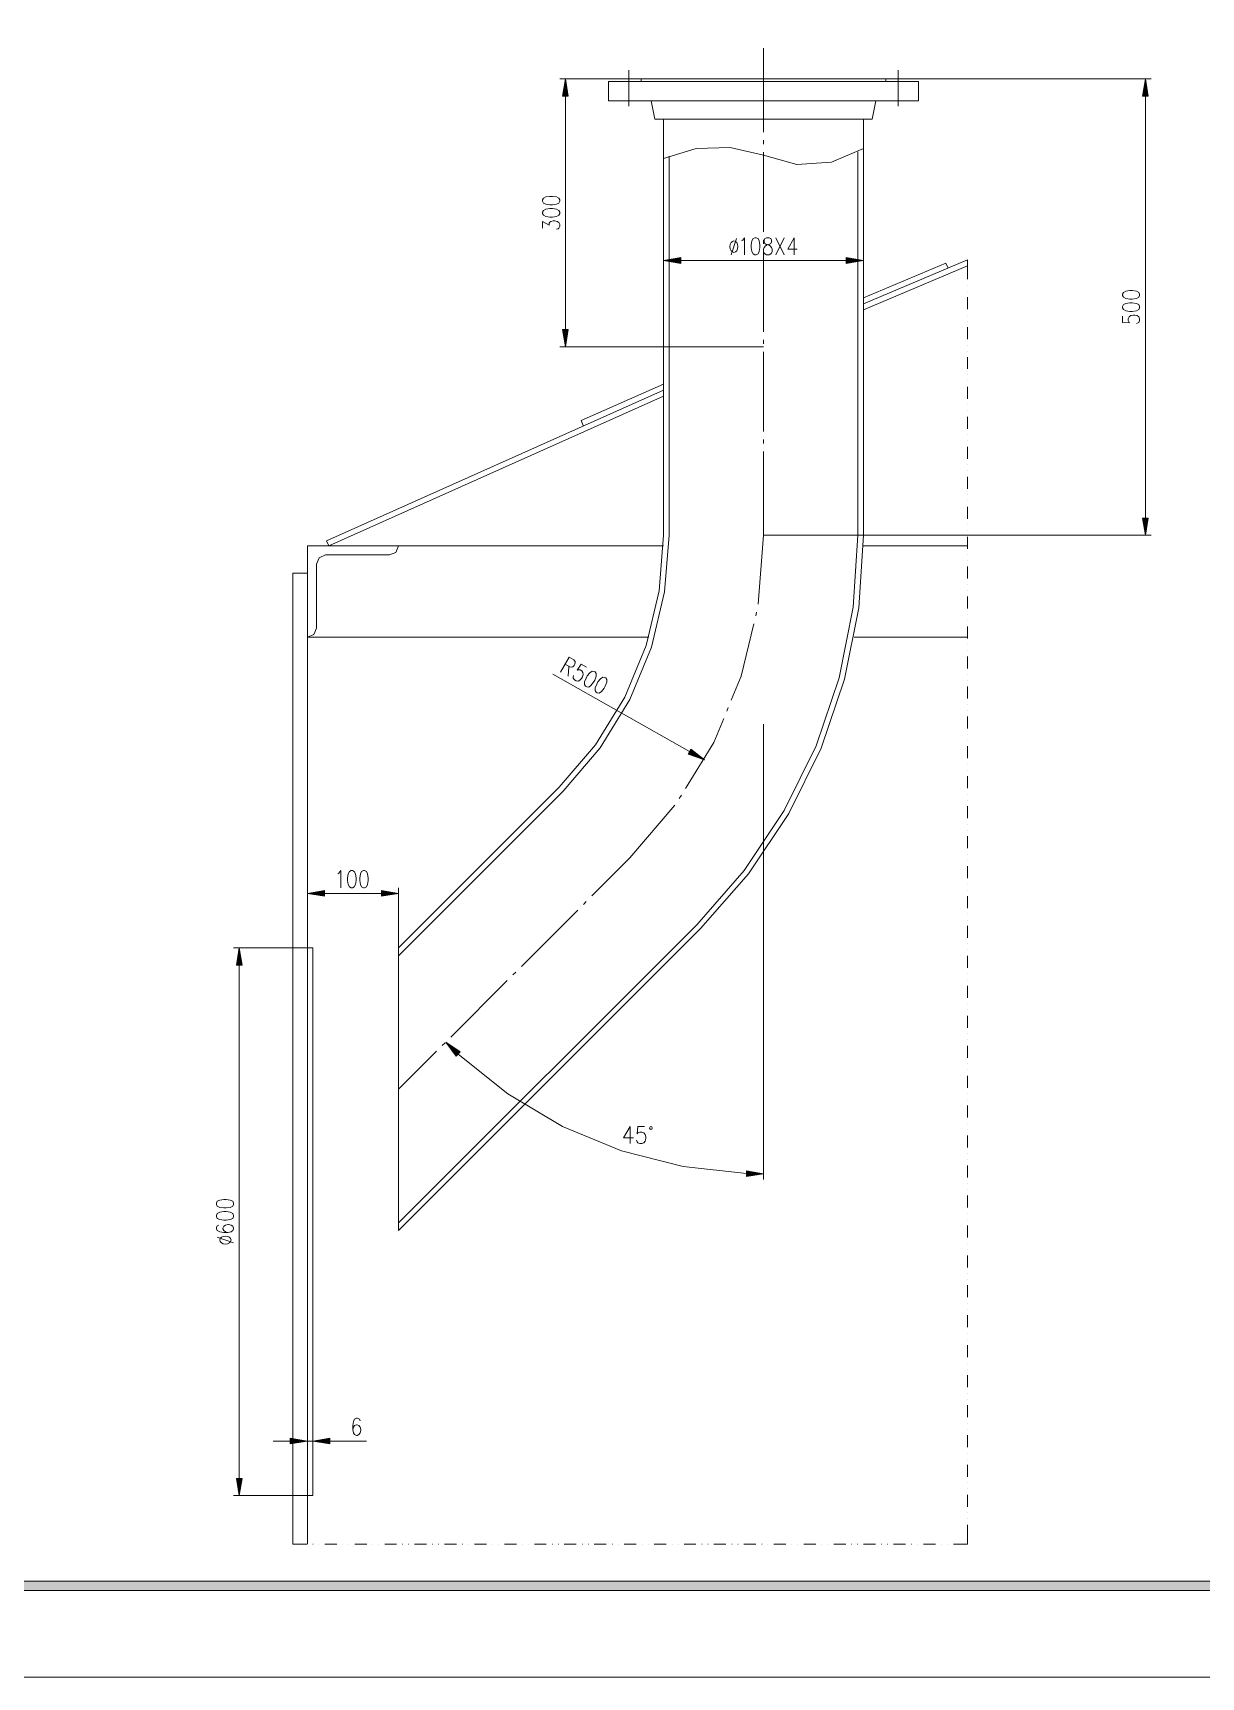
# Model space of a CAD drawing. Header units: millimetres. Extents: x 0 to 829, y 0 to 586.
# Drawn here: x 463.5 to 589.8, y 0 to 177.6 of the extents above; entities that cross this region are included whole.
import ezdxf

# ---------------------------------------------------------------- set-up
doc = ezdxf.new("R2010")
doc.units = ezdxf.units.MM

msp = doc.modelspace()

# ---------------------------------------------------------------- hatches: boundary and pattern name
h = msp.add_hatch(color=0)
h.dxf.hatch_style = 2
h.paths.add_polyline_path([(520.749389, 170.807944), (521.056306, 172.6565), (521.363222, 170.807944)])
h = msp.add_hatch(color=0)
h.dxf.hatch_style = 2
h.paths.add_polyline_path([(583.420361, 170.807944), (583.730806, 172.6565), (584.037722, 170.807944)])
h = msp.add_hatch(color=0)
h.dxf.hatch_style = 2
h.paths.add_polyline_path([(533.516417, 153.348972), (531.667861, 153.038528), (533.516417, 152.731611)])
h = msp.add_hatch(color=0)
h.dxf.hatch_style = 2
h.paths.add_polyline_path([(551.412833, 153.348972), (553.261389, 153.038528), (551.412833, 152.731611)])
h = msp.add_hatch(color=0)
h.dxf.hatch_style = 2
h.paths.add_polyline_path([(520.749389, 145.570222), (521.056306, 143.721667), (521.363222, 145.570222)])
h = msp.add_hatch(color=0)
h.dxf.hatch_style = 2
h.paths.add_polyline_path([(583.420361, 125.207889), (583.730806, 123.359333), (584.037722, 125.207889)])
h = msp.add_hatch(color=0)
h.dxf.hatch_style = 2
h.paths.add_polyline_path([(534.613556, 100.255917), (536.070528, 99.077639), (534.306639, 99.719694)])
h = msp.add_hatch(color=0)
h.dxf.hatch_style = 2
h.paths.add_polyline_path([(495.017778, 84.963), (493.169222, 84.656083), (495.017778, 84.349167)])
h = msp.add_hatch(color=0)
h.dxf.hatch_style = 2
h.paths.add_polyline_path([(501.177278, 84.963), (503.029361, 84.656083), (501.177278, 84.349167)])
h = msp.add_hatch(color=0)
h.dxf.hatch_style = 2
h.paths.add_polyline_path([(485.496306, 76.923194), (485.803222, 78.77175), (486.113667, 76.923194)])
h = msp.add_hatch(color=0)
h.dxf.hatch_style = 2
h.paths.add_polyline_path([(509.234722, 67.091278), (508.116417, 68.594111), (509.665111, 67.535778)])
h = msp.add_hatch(color=0)
h.dxf.hatch_style = 2
h.paths.add_polyline_path([(540.621361, 54.712306), (542.462861, 54.366583), (540.610778, 54.094944)])
h = msp.add_hatch(color=0)
h.dxf.hatch_style = 2
h.paths.add_polyline_path([(491.320667, 25.81275), (493.169222, 25.502306), (491.320667, 25.195389)])
h = msp.add_hatch(color=0)
h.dxf.hatch_style = 2
h.paths.add_polyline_path([(495.606917, 25.81275), (493.758361, 25.502306), (495.606917, 25.195389)])
h = msp.add_hatch(color=0)
h.dxf.hatch_style = 2
h.paths.add_polyline_path([(485.496306, 21.466528), (485.803222, 19.617972), (486.113667, 21.466528)])
h = msp.add_hatch(color=0)
h.dxf.hatch_style = 2
h.paths.add_polyline_path([(24.154694, 9.36625), (25.142472, 10.3505), (818.80075, 10.3505), (819.788528, 9.36625)])

# ---------------------------------------------------------------- linework, layer by layer
at = {"color": 0, "lineweight": 0}
for points in [[(0, 0), (0, 585.632278), (829.154778, 585.632278), (829.154778, 0)], [(520.749389, 170.807944), (521.056306, 172.6565), (521.363222, 170.807944)], [(583.420361, 170.807944), (583.730806, 172.6565), (584.037722, 170.807944)], [(518.590389, 159.444972), (518.678583, 159.243889), (518.943167, 159.113361), (519.384139, 159.046333), (519.648722, 159.046333), (520.089694, 159.113361), (520.35075, 159.243889), (520.438944, 159.444972), (520.438944, 159.5755), (520.35075, 159.773056), (520.089694, 159.907111), (519.648722, 159.970611), (519.384139, 159.970611), (518.943167, 159.907111), (518.678583, 159.773056), (518.590389, 159.5755)], [(518.590389, 158.122056), (518.678583, 157.9245), (518.943167, 157.793972), (519.384139, 157.726944), (519.648722, 157.726944), (520.089694, 157.793972), (520.35075, 157.9245), (520.438944, 158.122056), (520.438944, 158.256111), (520.35075, 158.453667), (520.089694, 158.584194), (519.648722, 158.651222), (519.384139, 158.651222), (518.943167, 158.584194), (518.678583, 158.453667), (518.590389, 158.256111)], [(541.538583, 155.504444), (541.341028, 155.41625), (541.2105, 155.151667), (541.143472, 154.714222), (541.143472, 154.449639), (541.2105, 154.008667), (541.341028, 153.744083), (541.538583, 153.655889), (541.672639, 153.655889), (541.870194, 153.744083), (542.000722, 154.008667), (542.06775, 154.449639), (542.06775, 154.714222), (542.000722, 155.151667), (541.870194, 155.41625), (541.672639, 155.504444)], [(542.794472, 155.504444), (542.596917, 155.41625), (542.529889, 155.239861), (542.529889, 155.063472), (542.596917, 154.887083), (542.727444, 154.802417), (542.992028, 154.714222), (543.189583, 154.626028), (543.323639, 154.449639), (543.387139, 154.27325), (543.387139, 154.008667), (543.323639, 153.832278), (543.256611, 153.744083), (543.059056, 153.655889), (542.794472, 153.655889), (542.596917, 153.744083), (542.529889, 153.832278), (542.462861, 154.008667), (542.462861, 154.27325), (542.529889, 154.449639), (542.663944, 154.626028), (542.8615, 154.714222), (543.126083, 154.802417), (543.256611, 154.887083), (543.323639, 155.063472), (543.323639, 155.239861), (543.256611, 155.41625), (543.059056, 155.504444)], [(533.516417, 153.348972), (531.667861, 153.038528), (533.516417, 152.731611)], [(551.412833, 153.348972), (553.261389, 153.038528), (551.412833, 152.731611)], [(581.264889, 149.263806), (581.353083, 149.062722), (581.617667, 148.932194), (582.058639, 148.865167), (582.319694, 148.865167), (582.760667, 148.932194), (583.02525, 149.062722), (583.113444, 149.263806), (583.113444, 149.394333), (583.02525, 149.591889), (582.760667, 149.725944), (582.319694, 149.789444), (582.058639, 149.789444), (581.617667, 149.725944), (581.353083, 149.591889), (581.264889, 149.394333)], [(581.264889, 147.940889), (581.353083, 147.743333), (581.617667, 147.612806), (582.058639, 147.545778), (582.319694, 147.545778), (582.760667, 147.612806), (583.02525, 147.743333), (583.113444, 147.940889), (583.113444, 148.074944), (583.02525, 148.2725), (582.760667, 148.403028), (582.319694, 148.470056), (582.058639, 148.470056), (581.617667, 148.403028), (581.353083, 148.2725), (581.264889, 148.074944)], [(520.749389, 145.570222), (521.056306, 143.721667), (521.363222, 145.570222)], [(583.420361, 125.207889), (583.730806, 123.359333), (584.037722, 125.207889)], [(524.150167, 108.655556), (523.934972, 108.676722), (523.688028, 108.510917), (523.416389, 108.161667), (523.285861, 107.932361), (523.127111, 107.516083), (523.109472, 107.223278), (523.24, 107.046889), (523.352889, 106.983389), (523.571611, 106.962222), (523.815028, 107.128028), (524.090194, 107.477278), (524.220722, 107.706583), (524.379472, 108.122861), (524.393583, 108.415667), (524.266583, 108.592056)], [(525.300222, 108.006444), (525.085028, 108.027611), (524.838083, 107.861806), (524.562917, 107.512556), (524.432389, 107.28325), (524.273639, 106.866972), (524.259528, 106.570639), (524.390056, 106.397778), (524.502944, 106.33075), (524.718139, 106.309583), (524.965083, 106.475389), (525.236722, 106.828167), (525.36725, 107.057472), (525.529528, 107.470222), (525.543639, 107.766556), (525.413111, 107.939417)], [(534.613556, 100.255917), (536.070528, 99.077639), (534.306639, 99.719694)], [(497.899972, 87.122), (497.702417, 87.033806), (497.568361, 86.769222), (497.504861, 86.32825), (497.504861, 86.063667), (497.568361, 85.622694), (497.702417, 85.361639), (497.899972, 85.273444), (498.0305, 85.273444), (498.231583, 85.361639), (498.362111, 85.622694), (498.429139, 86.063667), (498.429139, 86.32825), (498.362111, 86.769222), (498.231583, 87.033806), (498.0305, 87.122)], [(499.219361, 87.122), (499.021806, 87.033806), (498.891278, 86.769222), (498.82425, 86.32825), (498.82425, 86.063667), (498.891278, 85.622694), (499.021806, 85.361639), (499.219361, 85.273444), (499.353417, 85.273444), (499.550972, 85.361639), (499.6815, 85.622694), (499.748528, 86.063667), (499.748528, 86.32825), (499.6815, 86.769222), (499.550972, 87.033806), (499.353417, 87.122)], [(495.017778, 84.963), (493.169222, 84.656083), (495.017778, 84.349167)], [(501.177278, 84.963), (503.029361, 84.656083), (501.177278, 84.349167)], [(485.496306, 76.923194), (485.803222, 78.77175), (486.113667, 76.923194)], [(509.234722, 67.091278), (508.116417, 68.594111), (509.665111, 67.535778)], [(530.440194, 59.319583), (530.401389, 59.443056), (530.299083, 59.495972), (530.200306, 59.443056), (530.157972, 59.319583), (530.200306, 59.196111), (530.299083, 59.143194), (530.401389, 59.196111)], [(540.621361, 54.712306), (542.462861, 54.366583), (540.610778, 54.094944)], [(483.340833, 51.075167), (483.429028, 50.877611), (483.690083, 50.747083), (484.131056, 50.680056), (484.395639, 50.680056), (484.836611, 50.747083), (485.101194, 50.877611), (485.189389, 51.075167), (485.189389, 51.209222), (485.101194, 51.406778), (484.836611, 51.537306), (484.395639, 51.604333), (484.131056, 51.604333), (483.690083, 51.537306), (483.429028, 51.406778), (483.340833, 51.209222)], [(483.340833, 49.755778), (483.429028, 49.558222), (483.690083, 49.424167), (484.131056, 49.360667), (484.395639, 49.360667), (484.836611, 49.424167), (485.101194, 49.558222), (485.189389, 49.755778), (485.189389, 49.886306), (485.101194, 50.087389), (484.836611, 50.217917), (484.395639, 50.284944), (484.131056, 50.284944), (483.690083, 50.217917), (483.429028, 50.087389), (483.340833, 49.886306)], [(491.320667, 25.81275), (493.169222, 25.502306), (491.320667, 25.195389)], [(495.606917, 25.81275), (493.758361, 25.502306), (495.606917, 25.195389)], [(485.496306, 21.466528), (485.803222, 19.617972), (486.113667, 21.466528)], [(24.154694, 9.36625), (25.142472, 10.3505), (818.80075, 10.3505), (819.788528, 9.36625)]]:
    msp.add_lwpolyline(points, close=True, dxfattribs=at)
for points in [[(542.462861, 175.962028), (542.462861, 166.913278)], [(542.462861, 172.6565), (520.438944, 172.6565)], [(525.702389, 172.360167), (525.702389, 170.289361)], [(525.702389, 172.360167), (559.223333, 172.360167)], [(527.921361, 173.609), (527.921361, 169.70375)], [(529.251333, 172.6565), (529.251333, 172.360167)], [(529.251333, 172.6565), (555.674389, 172.6565)], [(555.674389, 172.6565), (584.344639, 172.6565)], [(555.674389, 172.6565), (555.674389, 172.360167)], [(557.007889, 173.609), (557.007889, 169.70375)], [(559.223333, 172.360167), (559.223333, 170.289361)], [(521.056306, 170.807944), (521.056306, 145.570222)], [(583.730806, 170.807944), (583.730806, 125.207889)], [(525.702389, 170.289361), (559.223333, 170.289361)], [(530.337889, 170.289361), (530.715361, 168.317333)], [(554.591361, 170.289361), (554.213889, 168.317333)], [(530.715361, 168.317333), (554.213889, 168.317333)], [(531.667861, 168.317333), (531.667861, 123.359333)], [(553.261389, 168.317333), (553.261389, 123.359333)], [(542.462861, 164.415611), (538.875111, 165.244639), (535.195639, 165.121167), (531.667861, 164.055778)], [(542.462861, 166.0525), (542.462861, 165.618583)], [(532.260528, 164.30625), (532.260528, 123.359333)], [(542.462861, 164.415611), (546.075306, 163.403139), (549.81475, 163.650083), (553.261389, 165.124694)], [(542.462861, 164.757806), (542.462861, 156.128861)], [(552.668722, 164.768389), (552.668722, 123.359333)], [(518.590389, 156.538083), (518.590389, 157.264806), (519.295944, 156.869694), (519.295944, 157.06725), (519.384139, 157.197778), (519.472333, 157.264806), (519.736917, 157.331833), (519.913306, 157.331833), (520.174361, 157.264806), (520.35075, 157.134278), (520.438944, 156.933194), (520.438944, 156.735639), (520.35075, 156.538083), (520.262556, 156.471056), (520.089694, 156.407556)], [(539.5595, 155.41625), (538.963306, 153.655889)], [(540.088667, 155.151667), (540.219194, 155.239861), (540.41675, 155.504444), (540.41675, 153.655889)], [(542.462861, 155.268083), (542.462861, 154.837694)], [(543.785778, 153.655889), (544.710056, 155.504444)], [(543.785778, 155.504444), (544.710056, 153.655889)], [(545.764861, 155.504444), (545.105167, 154.27325), (546.096472, 154.27325)], [(545.764861, 155.504444), (545.764861, 153.655889)], [(531.667861, 139.682361), (531.667861, 153.655889)], [(533.516417, 153.038528), (551.412833, 153.038528)], [(542.462861, 153.973389), (542.462861, 145.347972)], [(553.261389, 148.988639), (553.261389, 153.655889)], [(564.504417, 153.094972), (553.261389, 148.346583)], [(564.504417, 153.094972), (564.504417, 151.024167)], [(562.183139, 152.759833), (553.261389, 148.988639)], [(564.504417, 152.452917), (553.261389, 147.701)], [(562.183139, 152.759833), (562.412444, 152.216556)], [(564.504417, 150.375056), (564.522056, 150.375056)], [(564.504417, 149.729472), (564.522056, 149.729472)], [(564.504417, 149.080361), (564.504417, 147.789194)], [(564.504417, 147.140083), (564.522056, 147.140083)], [(564.504417, 146.4945), (564.522056, 146.4945)], [(564.504417, 145.845389), (564.504417, 144.554222)], [(581.264889, 147.016611), (581.264889, 146.356917), (582.058639, 146.289889), (581.970444, 146.356917), (581.88225, 146.554472), (581.88225, 146.752028), (581.970444, 146.953111), (582.146833, 147.083639), (582.407889, 147.150667), (582.584278, 147.150667), (582.848861, 147.083639), (583.02525, 146.953111), (583.113444, 146.752028), (583.113444, 146.554472), (583.02525, 146.356917), (582.937056, 146.289889), (582.760667, 146.226389)], [(542.462861, 144.483667), (542.462861, 144.053278)], [(564.504417, 143.905111), (564.522056, 143.905111)], [(542.462861, 143.721667), (520.438944, 143.721667)], [(542.462861, 143.188972), (542.462861, 134.563556)], [(564.504417, 143.259528), (564.522056, 143.259528)], [(564.504417, 142.610417), (564.504417, 141.31925)], [(564.504417, 140.670139), (564.522056, 140.670139)], [(531.667861, 139.036778), (495.243556, 122.749028)], [(531.667861, 139.682361), (522.746111, 135.759472)], [(564.504417, 140.024556), (564.522056, 140.024556)], [(564.504417, 139.375444), (564.504417, 138.084278)], [(531.667861, 138.391194), (495.486972, 122.209278)], [(564.504417, 137.435167), (564.522056, 137.435167)], [(564.504417, 136.789583), (564.522056, 136.789583)], [(522.746111, 135.759472), (522.986, 135.219722)], [(564.504417, 136.140472), (564.504417, 134.845778)], [(542.462861, 133.69925), (542.462861, 133.268861)], [(564.504417, 134.200194), (564.522056, 134.200194)], [(564.504417, 133.554611), (564.522056, 133.554611)], [(542.462861, 132.408083), (542.462861, 123.359333)], [(564.504417, 132.9055), (564.504417, 131.610806)], [(564.504417, 130.965222), (564.522056, 130.965222)], [(564.504417, 130.319639), (564.522056, 130.319639)], [(564.504417, 129.670528), (564.504417, 128.375833)], [(564.504417, 127.73025), (564.522056, 127.73025)], [(564.504417, 127.084667), (564.522056, 127.084667)], [(564.504417, 126.435556), (564.504417, 125.140861)], [(564.504417, 124.495278), (564.522056, 124.495278)], [(495.486972, 122.209278), (495.243556, 122.749028)], [(520.393083, 96.135472), (524.315972, 100.728639), (527.473333, 105.882722), (529.784028, 111.463667), (531.195139, 117.337417), (531.667861, 123.359333)], [(520.809361, 95.719194), (524.79575, 100.382917), (527.998972, 105.611083), (530.344944, 111.280222), (531.777222, 117.245694), (532.260528, 123.359333)], [(535.2415, 81.287056), (540.374417, 87.139639), (544.695944, 93.609583), (548.139056, 100.591056), (550.64025, 107.960583), (552.160722, 115.594694), (552.668722, 123.359333)], [(535.661306, 80.86725), (540.843611, 86.779806), (545.207472, 93.31325), (548.685861, 100.365278), (551.21175, 107.805361), (552.746333, 115.517083), (553.261389, 123.359333)], [(541.87725, 115.905139), (542.462861, 123.359333)], [(542.462861, 123.359333), (584.344639, 123.359333)], [(564.504417, 123.849694), (564.522056, 123.849694)], [(564.504417, 123.200583), (564.504417, 121.905889)], [(493.169222, 122.209278), (493.169222, 14.375694)], [(493.169222, 122.209278), (531.650222, 122.209278)], [(495.14125, 121.225028), (494.44275, 120.93575), (494.153472, 120.23725)], [(495.14125, 121.225028), (502.041583, 121.225028)], [(502.041583, 121.225028), (502.740083, 121.510778), (503.029361, 122.209278)], [(553.247278, 122.209278), (564.504417, 122.209278)], [(564.504417, 121.260306), (564.522056, 121.260306)], [(491.592306, 119.253), (491.592306, 14.375694)], [(491.592306, 119.253), (493.169222, 119.253)], [(494.153472, 120.23725), (494.153472, 113.336917)], [(564.504417, 120.614722), (564.522056, 120.614722)], [(564.504417, 119.965611), (564.504417, 118.670917)], [(564.504417, 118.025333), (564.522056, 118.025333)], [(564.504417, 117.37975), (564.522056, 117.37975)], [(564.504417, 116.730639), (564.504417, 115.435944)], [(538.984472, 105.551111), (540.049861, 108.126389), (541.415111, 113.802583)], [(541.616194, 114.642194), (541.714972, 115.062)], [(564.504417, 114.790361), (564.522056, 114.790361)], [(564.504417, 114.144778), (564.522056, 114.144778)], [(493.169222, 112.349139), (493.864194, 112.638417), (494.153472, 113.336917)], [(493.169222, 112.349139), (530.059194, 112.349139)], [(552.241861, 112.349139), (564.504417, 112.349139)], [(564.504417, 113.495667), (564.504417, 112.200972)], [(520.537722, 108.574417), (521.447889, 110.183083), (521.966472, 109.893806), (522.097, 109.717417), (522.111111, 109.608056), (522.079361, 109.424611), (521.994694, 109.269389), (521.850056, 109.149444), (521.74775, 109.103583), (521.532556, 109.12475), (521.0175, 109.417556)], [(564.504417, 111.555389), (564.522056, 111.555389)], [(564.504417, 110.909806), (564.522056, 110.909806)], [(564.504417, 110.260694), (564.504417, 108.966)], [(521.419667, 109.191778), (521.342056, 108.119333)], [(523.345833, 109.110639), (522.770806, 109.435194), (522.322778, 108.779028), (522.425083, 108.824889), (522.640278, 108.803722), (522.813139, 108.704944), (522.940139, 108.532083), (522.968361, 108.313361), (522.897806, 108.052306), (522.809611, 107.897083), (522.622639, 107.699528), (522.421556, 107.611333), (522.206361, 107.6325), (522.0335, 107.731278), (521.902972, 107.904139), (521.888861, 108.0135), (521.920611, 108.200472)], [(519.698111, 108.341583), (534.461861, 99.987806)], [(564.504417, 108.320417), (564.522056, 108.320417)], [(564.504417, 107.674833), (564.522056, 107.674833)], [(564.504417, 107.025722), (564.504417, 105.731028)], [(564.504417, 105.085444), (564.522056, 105.085444)], [(534.042056, 96.001417), (537.090056, 100.979111), (538.158972, 103.557917)], [(538.490583, 104.355194), (538.652861, 104.753833)], [(564.504417, 104.439861), (564.522056, 104.439861)], [(564.504417, 103.79075), (564.504417, 102.496056)], [(542.462861, 102.940556), (542.462861, 53.75275)], [(564.504417, 101.850472), (564.522056, 101.850472)], [(564.504417, 101.204889), (564.522056, 101.204889)], [(564.504417, 100.555778), (564.504417, 99.261083)], [(564.504417, 98.6155), (564.522056, 98.6155)], [(564.504417, 97.969917), (564.522056, 97.969917)], [(520.393083, 96.135472), (503.029361, 78.77175)], [(564.504417, 97.320806), (564.504417, 96.026111)], [(520.809361, 95.719194), (503.029361, 77.935667)], [(528.027194, 88.501361), (532.881417, 94.188139)], [(533.364722, 94.90075), (533.5905, 95.267639)], [(564.504417, 95.380528), (564.522056, 95.380528)], [(564.504417, 94.731417), (564.522056, 94.731417)], [(564.504417, 94.085833), (564.504417, 92.791139)], [(564.504417, 92.145556), (564.522056, 92.145556)], [(564.504417, 91.496444), (564.522056, 91.496444)], [(564.504417, 90.850861), (564.504417, 89.556167)], [(564.504417, 88.910583), (564.522056, 88.910583)], [(496.446528, 86.769222), (496.580583, 86.857417), (496.778139, 87.122), (496.778139, 85.273444)], [(528.027194, 88.501361), (523.913806, 84.3915)], [(564.504417, 88.261472), (564.522056, 88.261472)], [(564.504417, 87.615889), (564.504417, 86.321194)], [(493.169222, 78.77175), (493.169222, 85.273444)], [(503.029361, 78.77175), (503.029361, 85.273444)], [(564.504417, 85.675611), (564.522056, 85.675611)], [(495.017778, 84.656083), (501.177278, 84.656083)], [(523.3035, 83.781194), (523.000111, 83.477806)], [(564.504417, 85.0265), (564.522056, 85.0265)], [(564.504417, 84.380917), (564.504417, 83.086222)], [(522.389806, 82.8675), (516.290278, 76.764444)], [(564.504417, 82.440639), (564.522056, 82.440639)], [(564.504417, 81.791528), (564.522056, 81.791528)], [(535.2415, 81.287056), (503.029361, 49.074917)], [(535.661306, 80.86725), (503.029361, 48.235306)], [(564.504417, 81.145944), (564.504417, 79.85125)], [(493.169222, 78.77175), (485.189389, 78.77175)], [(493.758361, 78.77175), (493.169222, 78.77175)], [(493.758361, 78.77175), (493.758361, 19.617972)], [(503.029361, 78.77175), (503.029361, 48.235306)], [(564.504417, 79.205667), (564.522056, 79.205667)], [(564.504417, 78.556556), (564.522056, 78.556556)], [(485.803222, 76.923194), (485.803222, 21.466528)], [(564.504417, 77.910972), (564.504417, 76.616278)], [(514.76275, 75.240444), (508.663222, 69.140917)], [(515.679972, 76.157667), (515.373056, 75.85075)], [(564.504417, 75.970694), (564.522056, 75.970694)], [(564.504417, 75.321583), (564.522056, 75.321583)], [(564.504417, 74.676), (564.504417, 73.381306)], [(564.504417, 72.735722), (564.522056, 72.735722)], [(564.504417, 72.086611), (564.522056, 72.086611)], [(564.504417, 71.441028), (564.504417, 70.146333)], [(564.504417, 69.50075), (564.522056, 69.50075)], [(507.139222, 67.616917), (503.029361, 63.503528)], [(508.052917, 68.530611), (507.749528, 68.227222)], [(564.504417, 68.851639), (564.522056, 68.851639)], [(564.504417, 68.206056), (564.504417, 66.911361)], [(509.449917, 67.313528), (514.819194, 63.002583), (520.742333, 59.495972), (527.102917, 56.860722), (533.773944, 55.153278), (540.614306, 54.401861)], [(564.504417, 66.265778), (564.522056, 66.265778)], [(564.504417, 65.616667), (564.522056, 65.616667)], [(564.504417, 64.971083), (564.504417, 63.676389)], [(564.504417, 63.030806), (564.522056, 63.030806)], [(564.504417, 62.381694), (564.522056, 62.381694)], [(564.504417, 61.736111), (564.504417, 60.441417)], [(528.048361, 59.495972), (527.342806, 58.264778), (528.397611, 58.264778)], [(528.048361, 59.495972), (528.048361, 57.647417)], [(529.597056, 59.495972), (528.8915, 59.495972), (528.820944, 58.70575), (528.8915, 58.790417), (529.103167, 58.878611), (529.314833, 58.878611), (529.5265, 58.790417), (529.667611, 58.617556), (529.738167, 58.352972), (529.738167, 58.176583), (529.667611, 57.912), (529.5265, 57.735611), (529.314833, 57.647417), (529.103167, 57.647417), (528.8915, 57.735611), (528.820944, 57.823806), (528.750389, 58.000194)], [(564.504417, 59.795833), (564.522056, 59.795833)], [(564.504417, 59.146722), (564.522056, 59.146722)], [(564.504417, 58.501139), (564.504417, 57.206444)], [(564.504417, 56.560861), (564.522056, 56.560861)], [(564.504417, 55.91175), (564.522056, 55.91175)], [(564.504417, 55.266167), (564.504417, 53.971472)], [(564.504417, 53.325889), (564.522056, 53.325889)], [(564.504417, 52.676778), (564.522056, 52.676778)], [(564.504417, 52.031194), (564.504417, 50.7365)], [(564.504417, 50.090917), (564.522056, 50.090917)], [(483.601889, 48.8315), (483.429028, 48.764472), (483.340833, 48.566917), (483.340833, 48.436389), (483.429028, 48.238833), (483.690083, 48.104778), (484.131056, 48.03775), (484.572028, 48.03775), (484.924806, 48.104778), (485.101194, 48.238833), (485.189389, 48.436389), (485.189389, 48.499889), (485.101194, 48.700972), (484.924806, 48.8315), (484.660222, 48.898528), (484.572028, 48.898528), (484.307444, 48.8315), (484.131056, 48.700972), (484.042861, 48.499889), (484.042861, 48.436389), (484.131056, 48.238833), (484.307444, 48.104778), (484.572028, 48.03775)], [(564.504417, 49.441806), (564.522056, 49.441806)], [(564.504417, 48.796222), (564.504417, 47.501528)], [(483.429028, 47.512111), (485.189389, 46.915917)], [(564.504417, 46.855944), (564.522056, 46.855944)], [(564.504417, 46.206833), (564.522056, 46.206833)], [(564.504417, 45.56125), (564.504417, 44.266556)], [(564.504417, 43.620972), (564.522056, 43.620972)], [(564.504417, 42.971861), (564.522056, 42.971861)], [(564.504417, 42.326278), (564.504417, 41.031583)], [(564.504417, 40.386), (564.522056, 40.386)], [(564.504417, 39.736889), (564.522056, 39.736889)], [(564.504417, 39.091306), (564.504417, 37.796611)], [(564.504417, 37.151028), (564.522056, 37.151028)], [(564.504417, 36.501917), (564.522056, 36.501917)], [(564.504417, 35.856333), (564.504417, 34.561639)], [(564.504417, 33.916056), (564.522056, 33.916056)], [(564.504417, 33.266944), (564.522056, 33.266944)], [(564.504417, 32.621361), (564.504417, 31.326667)], [(564.504417, 30.681083), (564.522056, 30.681083)], [(564.504417, 30.031972), (564.522056, 30.031972)], [(564.504417, 29.386389), (564.504417, 28.091694)], [(498.866583, 27.703639), (498.799556, 27.880028), (498.602, 27.968222), (498.467944, 27.968222), (498.270389, 27.880028), (498.139861, 27.615444), (498.072833, 27.174472), (498.072833, 26.737028), (498.139861, 26.38425), (498.270389, 26.207861), (498.467944, 26.119667), (498.534972, 26.119667), (498.732528, 26.207861), (498.866583, 26.38425), (498.930083, 26.648833), (498.930083, 26.737028), (498.866583, 27.001611), (498.732528, 27.174472), (498.534972, 27.262667), (498.467944, 27.262667), (498.270389, 27.174472), (498.139861, 27.001611), (498.072833, 26.737028)], [(564.504417, 27.446111), (564.522056, 27.446111)], [(564.504417, 26.797), (564.522056, 26.797)], [(491.320667, 25.502306), (489.472111, 25.502306)], [(493.169222, 19.617972), (493.169222, 26.119667)], [(493.169222, 25.502306), (493.758361, 25.502306)], [(493.758361, 19.617972), (493.758361, 26.119667)], [(495.606917, 25.502306), (499.547444, 25.502306)], [(564.504417, 26.151417), (564.504417, 24.856722)], [(564.504417, 24.211139), (564.522056, 24.211139)], [(564.504417, 23.562028), (564.522056, 23.562028)], [(564.504417, 22.916444), (564.504417, 21.62175)], [(493.169222, 19.617972), (485.189389, 19.617972)], [(493.758361, 19.617972), (493.169222, 19.617972)], [(564.504417, 20.976167), (564.522056, 20.976167)], [(564.504417, 20.327056), (564.522056, 20.327056)], [(564.504417, 19.681472), (564.504417, 18.386778)], [(564.504417, 17.741194), (564.522056, 17.741194)], [(564.504417, 17.092083), (564.522056, 17.092083)], [(564.504417, 16.4465), (564.504417, 14.375694)], [(493.10925, 14.375694), (491.592306, 14.375694)], [(493.758361, 14.375694), (493.776, 14.375694)], [(494.403944, 14.375694), (494.421583, 14.375694)], [(496.344222, 14.375694), (495.049528, 14.375694)], [(496.993333, 14.375694), (497.010972, 14.375694)], [(497.638917, 14.375694), (497.656556, 14.375694)], [(499.579194, 14.375694), (498.288028, 14.375694)], [(500.228306, 14.375694), (500.245944, 14.375694)], [(500.873889, 14.375694), (500.891528, 14.375694)], [(502.814167, 14.375694), (501.523, 14.375694)], [(503.463278, 14.375694), (503.480917, 14.375694)], [(504.108861, 14.375694), (504.1265, 14.375694)], [(506.049139, 14.375694), (504.757972, 14.375694)], [(506.69825, 14.375694), (506.715889, 14.375694)], [(507.343833, 14.375694), (507.361472, 14.375694)], [(509.284111, 14.375694), (507.992944, 14.375694)], [(509.933222, 14.375694), (509.950861, 14.375694)], [(510.578806, 14.375694), (510.596444, 14.375694)], [(512.519083, 14.375694), (511.227917, 14.375694)], [(513.168194, 14.375694), (513.185833, 14.375694)], [(513.813778, 14.375694), (513.831417, 14.375694)], [(515.754056, 14.375694), (514.462889, 14.375694)], [(516.403167, 14.375694), (516.420806, 14.375694)], [(517.04875, 14.375694), (517.066389, 14.375694)], [(518.989028, 14.375694), (517.697861, 14.375694)], [(519.638139, 14.375694), (519.655778, 14.375694)], [(520.283722, 14.375694), (520.301361, 14.375694)], [(522.224, 14.375694), (520.932833, 14.375694)], [(522.873111, 14.375694), (522.89075, 14.375694)], [(523.518694, 14.375694), (523.536333, 14.375694)], [(525.458972, 14.375694), (524.167806, 14.375694)], [(526.108083, 14.375694), (526.125722, 14.375694)], [(526.753667, 14.375694), (526.771306, 14.375694)], [(528.693944, 14.375694), (527.402778, 14.375694)], [(529.343056, 14.375694), (529.360694, 14.375694)], [(529.988639, 14.375694), (530.006278, 14.375694)], [(531.928917, 14.375694), (530.63775, 14.375694)], [(532.578028, 14.375694), (532.595667, 14.375694)], [(533.223611, 14.375694), (533.24125, 14.375694)], [(535.163889, 14.375694), (533.872722, 14.375694)], [(535.813, 14.375694), (535.830639, 14.375694)], [(536.458583, 14.375694), (536.476222, 14.375694)], [(538.402389, 14.375694), (537.107694, 14.375694)], [(539.047972, 14.375694), (539.065611, 14.375694)], [(539.693556, 14.375694), (539.711194, 14.375694)], [(541.637361, 14.375694), (540.342667, 14.375694)], [(542.282944, 14.375694), (542.300583, 14.375694)], [(542.928528, 14.375694), (542.946167, 14.375694)], [(544.872333, 14.375694), (543.577639, 14.375694)], [(545.517917, 14.375694), (545.535556, 14.375694)], [(546.1635, 14.375694), (546.181139, 14.375694)], [(548.107306, 14.375694), (546.812611, 14.375694)], [(548.752889, 14.375694), (548.770528, 14.375694)], [(549.398472, 14.375694), (549.416111, 14.375694)], [(551.342278, 14.375694), (550.047583, 14.375694)], [(551.987861, 14.375694), (552.0055, 14.375694)], [(552.633444, 14.375694), (552.651083, 14.375694)], [(554.57725, 14.375694), (553.282556, 14.375694)], [(555.222833, 14.375694), (555.240472, 14.375694)], [(555.868417, 14.375694), (555.886056, 14.375694)], [(557.812222, 14.375694), (556.517528, 14.375694)], [(558.457806, 14.375694), (558.475444, 14.375694)], [(559.103389, 14.375694), (559.121028, 14.375694)], [(561.047194, 14.375694), (559.7525, 14.375694)], [(561.692778, 14.375694), (561.710417, 14.375694)], [(562.338361, 14.375694), (562.356, 14.375694)], [(564.504417, 14.375694), (562.987472, 14.375694)]]:
    msp.add_lwpolyline(points, dxfattribs=at)
for centre, major_axis, ratio in [((539.261403, 154.536069), (0, 0.615597), 0.696275), ((484.307444, 47.214014), (0.617361, 0), 0.694286)]:
    msp.add_ellipse(centre, major_axis=major_axis, ratio=ratio, start_param=0, end_param=6.283185, dxfattribs=at)

doc.saveas('drawing.dxf')
